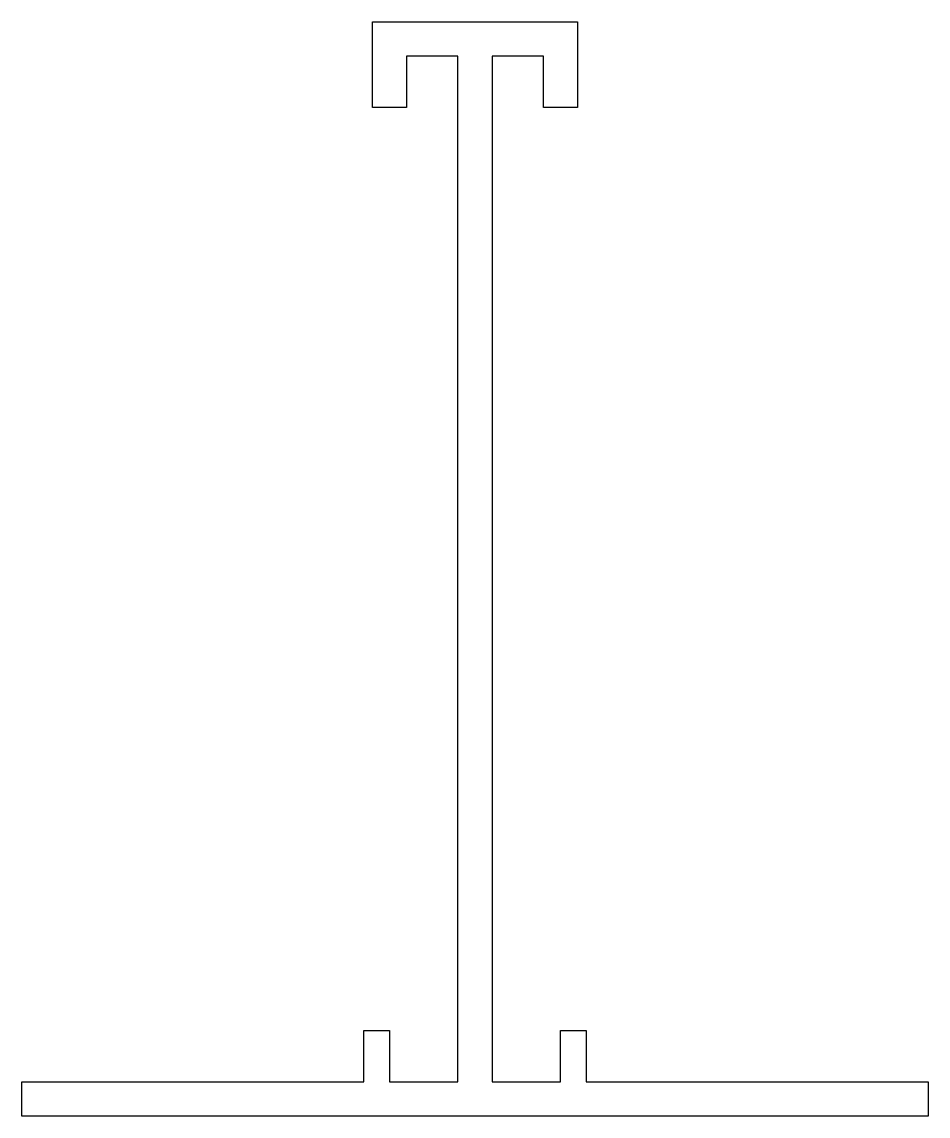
# Model space of a CAD drawing. Extents: x -641.3 to -614.8, y 68.1 to 100.1.
import ezdxf

# ---------------------------------------------------------------- set-up
doc = ezdxf.new("R2010")
doc.units = 0
doc.layers.add('ANA', color=220, linetype='CONTINUOUS')

msp = doc.modelspace()

# ---------------------------------------------------------------- linework, layer by layer
at = {"layer": 'ANA', "color": 0}
msp.add_lwpolyline([(-626.093, 99.076), (-627.593, 99.076), (-627.593, 69.076), (-625.593, 69.076), (-625.593, 70.576), (-624.843, 70.576), (-624.843, 69.076), (-614.843, 69.076), (-614.843, 68.076), (-628.093, 68.076), (-641.343, 68.076), (-641.343, 69.076), (-631.343, 69.076), (-631.343, 70.576), (-630.593, 70.576), (-630.593, 69.076), (-628.593, 69.076), (-628.593, 99.076), (-630.093, 99.076), (-630.093, 97.576), (-631.093, 97.576), (-631.093, 100.076), (-628.093, 100.076), (-625.093, 100.076), (-625.093, 97.576), (-626.093, 97.576)], close=True, dxfattribs=at)

doc.saveas('drawing.dxf')
